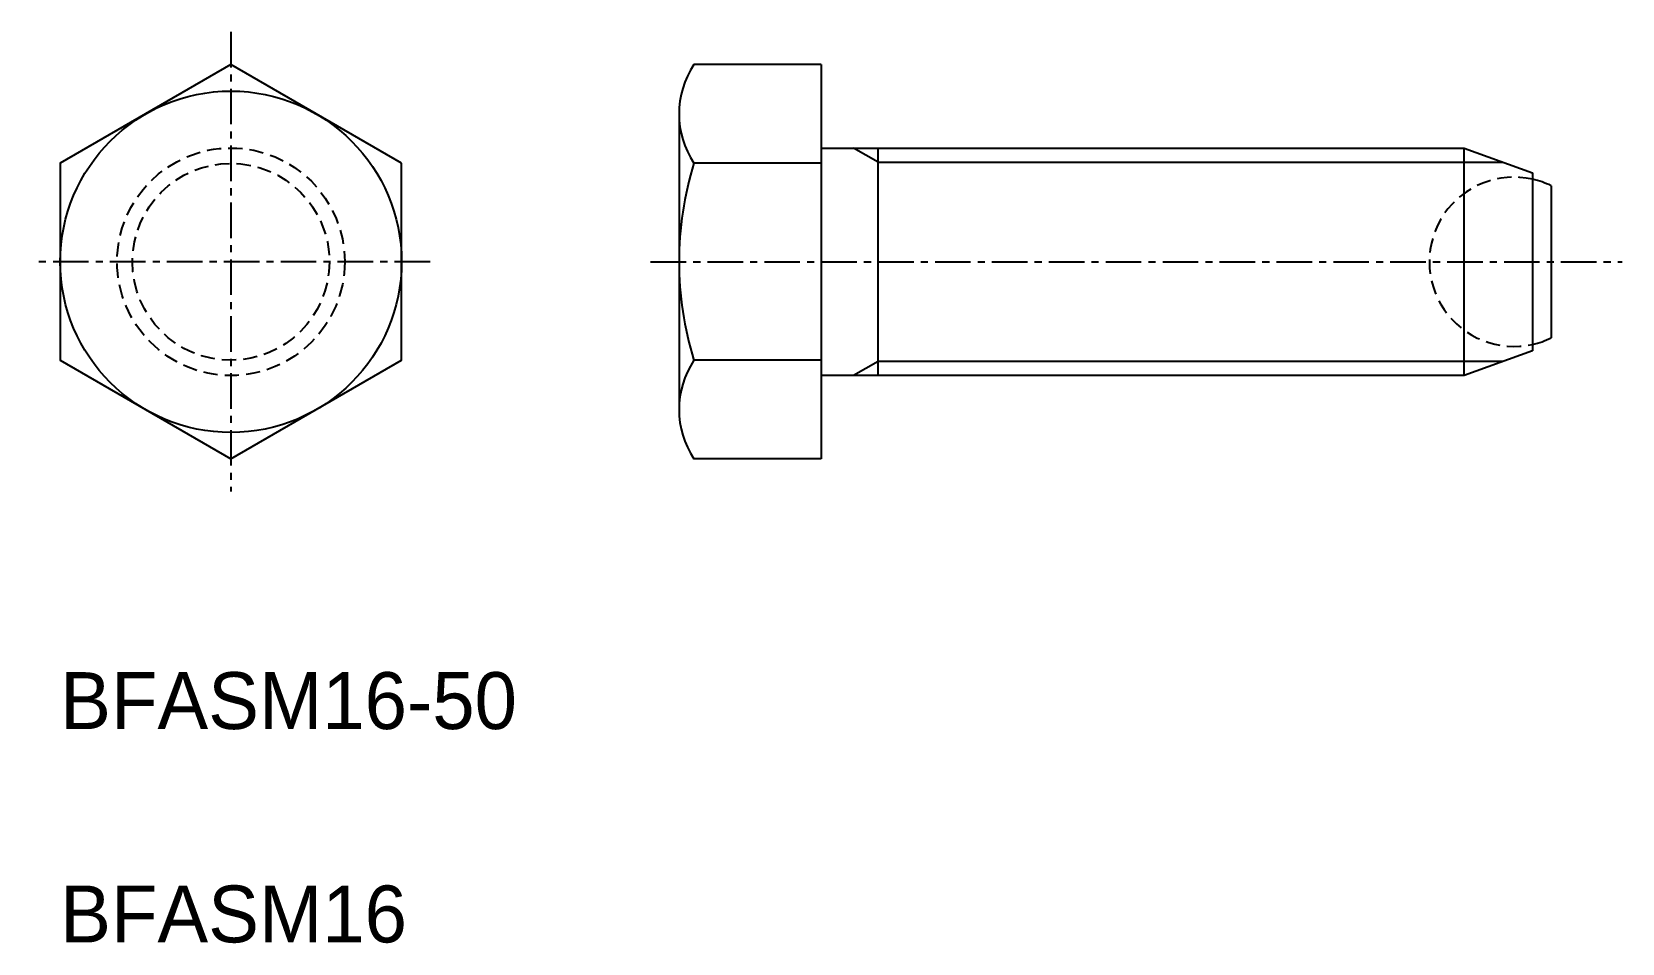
# Model space of a CAD drawing. Extents: x -3423 to -3311, y -902 to -838.
import ezdxf

# ---------------------------------------------------------------- set-up
doc = ezdxf.new("R2010")
doc.units = 0
doc.header["$LTSCALE"] = 2
doc.linetypes.add('CENTER', pattern=[2, 1.25, -0.25, 0.25, -0.25])
doc.linetypes.add('DASHED', pattern=[0.75, 0.5, -0.25])
doc.layers.get('0').update_dxf_attribs({"linetype": 'CONTINUOUS'})
doc.layers.add('CENTER', color=1, linetype='CENTER')

msp = doc.modelspace()

# ---------------------------------------------------------------- linework, layer by layer
at = {"color": 7, "linetype": 'CONTINUOUS'}
for p, q in [((-3367.21, -840.37), (-3376.16, -840.37)), ((-3367.21, -840.37), (-3367.21, -868.08)), ((-3377.21, -843.83), (-3377.21, -864.62)), ((-3367.21, -847.3), (-3376.16, -847.3)), ((-3367.21, -861.15), (-3376.16, -861.15)), ((-3367.21, -868.08), (-3376.16, -868.08))]:
    msp.add_line(p, q, dxfattribs=at)
for p, q in [((-3367.21, -846.23), (-3322.01, -846.23)), ((-3363.21, -862.23), (-3363.21, -846.23)), ((-3322.01, -846.23), (-3317.21, -847.98)), ((-3322.01, -862.23), (-3322.01, -846.23)), ((-3317.21, -847.98), (-3317.21, -860.48)), ((-3315.91, -848.88), (-3315.91, -859.58)), ((-3317.21, -860.48), (-3322.01, -862.23)), ((-3319.24, -861.23), (-3319.24, -861.23)), ((-3322.01, -862.23), (-3367.21, -862.23))]:
    msp.add_line(p, q)
at = {"color": 3, "linetype": 'CONTINUOUS'}
for p, q in [((-3363.21, -847.23), (-3364.94, -846.23)), ((-3363.21, -861.23), (-3364.94, -862.23))]:
    msp.add_line(p, q, dxfattribs=at)
at = {"color": 3}
for p, q in [((-3363.21, -847.23), (-3319.27, -847.23)), ((-3319.27, -861.23), (-3363.21, -861.23))]:
    msp.add_line(p, q, dxfattribs=at)
at = {"color": 7, "linetype": 'CONTINUOUS'}
msp.add_lwpolyline([(-3396.71, -847.3), (-3408.71, -840.37), (-3420.71, -847.3), (-3420.71, -861.15), (-3408.71, -868.08), (-3396.71, -861.15)], close=True, dxfattribs=at)
msp.add_circle((-3408.71, -854.23), 12, dxfattribs=at)
at = {"color": 3, "linetype": 'DASHED'}
for radius in [8, 6.92]:
    msp.add_circle((-3408.71, -854.23), radius, dxfattribs=at)
at = {"color": 7, "linetype": 'CONTINUOUS'}
for centre, radius, start, end in [((-3370.97, -843.83), 6.24, 146.287, 213.713), ((-3353.86, -854.23), 23.35, 162.7364, 197.2636), ((-3370.97, -864.62), 6.24, 146.287, 213.713)]:
    msp.add_arc(centre, radius, start, end, dxfattribs=at)
at = {"color": 3, "linetype": 'DASHED'}
msp.add_arc((-3318.51, -854.23), 5.95, 77.3419, 282.6581, dxfattribs=at)
for start, end in [(64.0478, 77.3419), (282.6581, 295.9522)]:
    msp.add_arc((-3318.51, -854.23), 5.95, start, end)
at = {"layer": 'CENTER', "color": 1, "linetype": 'CENTER'}
for p, q in [((-3408.71, -838.06), (-3408.71, -870.39)), ((-3394.71, -854.23), (-3422.71, -854.23)), ((-3379.21, -854.23), (-3310.91, -854.23))]:
    msp.add_line(p, q, dxfattribs=at)

# ---------------------------------------------------------------- texts
for s, p in [('BFASM16-50', (-3420.71, -887.08)), ('BFASM16', (-3420.71, -902.08))]:
    msp.add_text(s, height=4).set_placement(p)

doc.saveas('drawing.dxf')
